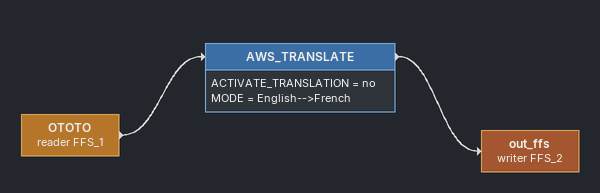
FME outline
OTOTO (reader FFS_1)
    -> AWS_TRANSLATE
AWS_TRANSLATE
    ACTIVATE_TRANSLATION = no
    MODE = English-->French
    -> out_ffs (writer FFS_2)
out_ffs (writer FFS_2)
